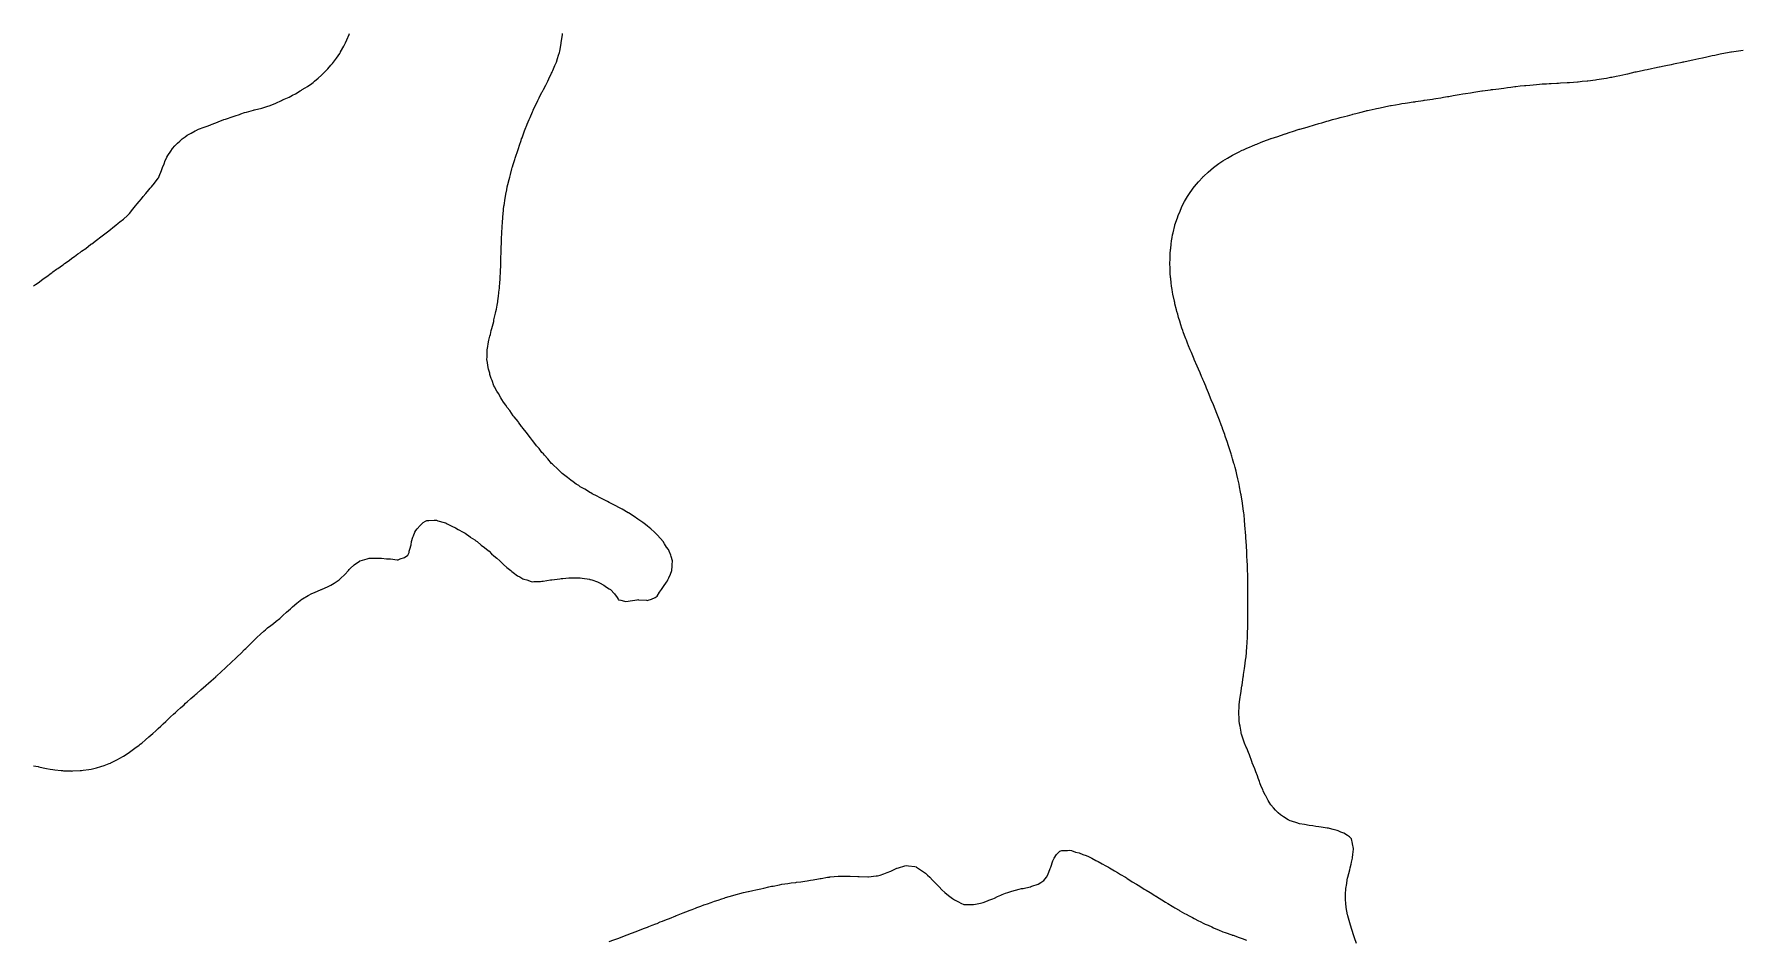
# Model space of a CAD drawing. Extents: x -717077 to -715000, y -984627 to -984000.
# Drawn here: x -715743.4 to -715565.3, y -984181 to -984086.6 of the extents above; entities that cross this region are included whole.
import ezdxf

# ---------------------------------------------------------------- set-up
doc = ezdxf.new("R2010")
doc.units = 0
doc.layers.add('buffer_B1_0_1_clip', color=7, linetype='Continuous')

msp = doc.modelspace()

# ---------------------------------------------------------------- linework, layer by layer
at = {"layer": 'buffer_B1_0_1_clip'}
for points in [[(-715743.5, -984162.86), (-715743.03, -984162.96), (-715742.97, -984162.98), (-715742.5, -984163.09), (-715742.14, -984163.15), (-715741.77, -984163.22), (-715741.5, -984163.27), (-715741.29, -984163.29), (-715740.63, -984163.37), (-715740.5, -984163.38), (-715740.38, -984163.39), (-715739.58, -984163.41), (-715739.5, -984163.42), (-715739.41, -984163.41), (-715738.63, -984163.37), (-715738.5, -984163.36), (-715738.33, -984163.33), (-715737.75, -984163.25), (-715737.5, -984163.21), (-715737.1, -984163.11), (-715736.93, -984163.07), (-715736.5, -984162.95), (-715736.16, -984162.83), (-715735.63, -984162.64), (-715735.5, -984162.59), (-715735.44, -984162.56), (-715735.31, -984162.5), (-715734.77, -984162.23), (-715734.5, -984162.09), (-715734.13, -984161.86), (-715733.55, -984161.5), (-715733.52, -984161.48), (-715733.5, -984161.46), (-715733.35, -984161.35), (-715732.94, -984161.05), (-715732.5, -984160.72), (-715732.38, -984160.62), (-715732.23, -984160.5), (-715731.83, -984160.16), (-715731.5, -984159.87), (-715731.08, -984159.5), (-715730.77, -984159.22), (-715730.5, -984158.98), (-715730.25, -984158.75), (-715729.98, -984158.5), (-715729.73, -984158.26), (-715729.22, -984157.78), (-715728.92, -984157.5), (-715728.7, -984157.3), (-715728.5, -984157.11), (-715728.18, -984156.82), (-715727.82, -984156.5), (-715727.65, -984156.34), (-715727.5, -984156.2), (-715727.12, -984155.87), (-715726.69, -984155.5), (-715726.59, -984155.41), (-715726.5, -984155.32), (-715726.05, -984154.95), (-715725.53, -984154.5), (-715725.51, -984154.49), (-715725.5, -984154.47), (-715725.27, -984154.27), (-715724.98, -984154.02), (-715724.5, -984153.58), (-715724.45, -984153.54), (-715724.41, -984153.5), (-715723.94, -984153.06), (-715723.5, -984152.65), (-715723.42, -984152.58), (-715722.9, -984152.09), (-715722.39, -984151.61), (-715722.27, -984151.5), (-715721.87, -984151.12), (-715721.5, -984150.76), (-715721.36, -984150.63), (-715721.22, -984150.5), (-715720.86, -984150.13), (-715720.5, -984149.77), (-715720.36, -984149.64), (-715720.21, -984149.5), (-715719.84, -984149.15), (-715719.5, -984148.84), (-715719.31, -984148.68), (-715719.1, -984148.5), (-715718.77, -984148.23), (-715718.5, -984148.02), (-715718.21, -984147.79), (-715717.84, -984147.5), (-715717.65, -984147.34), (-715717.5, -984147.2), (-715717.12, -984146.87), (-715716.71, -984146.5), (-715716.6, -984146.4), (-715716.5, -984146.3), (-715716.06, -984145.93), (-715715.52, -984145.5), (-715715.51, -984145.49), (-715715.5, -984145.48), (-715715.45, -984145.46), (-715714.88, -984145.12), (-715714.5, -984144.91), (-715714.21, -984144.79), (-715713.52, -984144.5), (-715713.5, -984144.49), (-715713.5, -984144.49), (-715713.47, -984144.48), (-715712.8, -984144.19), (-715712.5, -984144.04), (-715712.15, -984143.84), (-715711.66, -984143.5), (-715711.57, -984143.43), (-715711.5, -984143.36), (-715711.06, -984142.93), (-715710.67, -984142.5), (-715710.59, -984142.41), (-715710.5, -984142.3), (-715710.07, -984141.93), (-715709.54, -984141.55), (-715709.5, -984141.51), (-715709.49, -984141.51), (-715709.46, -984141.5), (-715708.71, -984141.29), (-715708.5, -984141.24), (-715708.23, -984141.24), (-715707.78, -984141.22), (-715707.5, -984141.21), (-715707.23, -984141.23), (-715706.71, -984141.29), (-715706.5, -984141.3), (-715706.3, -984141.3), (-715705.61, -984141.38), (-715705.5, -984141.38), (-715705.29, -984141.29), (-715704.82, -984141.17), (-715704.5, -984140.91), (-715704.36, -984140.64), (-715704.33, -984140.5), (-715704.29, -984140.29), (-715704.15, -984139.84), (-715704.1, -984139.5), (-715703.95, -984139.05), (-715703.9, -984138.91), (-715703.77, -984138.5), (-715703.65, -984138.34), (-715703.5, -984138.17), (-715703.19, -984137.81), (-715702.87, -984137.5), (-715702.63, -984137.37), (-715702.5, -984137.3), (-715702.31, -984137.31), (-715701.74, -984137.26), (-715701.5, -984137.27), (-715701.34, -984137.34), (-715700.69, -984137.5), (-715700.55, -984137.55), (-715700.5, -984137.56), (-715700.37, -984137.63), (-715699.9, -984137.9), (-715699.5, -984138.06), (-715699.23, -984138.24), (-715698.71, -984138.5), (-715698.59, -984138.59), (-715698.5, -984138.63), (-715698, -984139.01), (-715697.97, -984139.03), (-715697.5, -984139.32), (-715697.4, -984139.4), (-715697.25, -984139.5), (-715696.85, -984139.86), (-715696.5, -984140.12), (-715696.29, -984140.29), (-715696.02, -984140.5), (-715695.76, -984140.76), (-715695.5, -984140.98), (-715695.22, -984141.23), (-715694.89, -984141.5), (-715694.7, -984141.71), (-715694.5, -984141.88), (-715694.17, -984142.18), (-715693.76, -984142.5), (-715693.63, -984142.63), (-715693.5, -984142.73), (-715693.05, -984143.05), (-715692.82, -984143.18), (-715692.5, -984143.37), (-715692.4, -984143.41), (-715692.07, -984143.5), (-715691.64, -984143.64), (-715691.5, -984143.68), (-715691.33, -984143.67), (-715690.64, -984143.64), (-715690.5, -984143.63), (-715690.38, -984143.62), (-715689.61, -984143.5), (-715689.51, -984143.49), (-715689.5, -984143.48), (-715689.48, -984143.48), (-715688.63, -984143.37), (-715688.5, -984143.35), (-715688.33, -984143.34), (-715687.71, -984143.29), (-715687.5, -984143.27), (-715687.27, -984143.27), (-715686.71, -984143.29), (-715686.5, -984143.29), (-715686.3, -984143.31), (-715685.56, -984143.43), (-715685.5, -984143.44), (-715685.45, -984143.45), (-715685.29, -984143.5), (-715684.7, -984143.7), (-715684.5, -984143.8), (-715684.04, -984144.04), (-715683.76, -984144.23), (-715683.5, -984144.41), (-715683.44, -984144.44), (-715683.37, -984144.5), (-715682.94, -984144.94), (-715682.66, -984145.33), (-715682.54, -984145.5), (-715682.52, -984145.53), (-715682.5, -984145.59), (-715682.42, -984145.57), (-715681.74, -984145.75), (-715681.5, -984145.72), (-715681.32, -984145.67), (-715680.56, -984145.56), (-715680.5, -984145.55), (-715680.44, -984145.56), (-715679.6, -984145.6), (-715679.5, -984145.63), (-715679.41, -984145.59), (-715679.08, -984145.5), (-715678.69, -984145.31), (-715678.5, -984145.19), (-715678.23, -984144.77), (-715678.02, -984144.5), (-715677.81, -984144.18), (-715677.5, -984143.72), (-715677.41, -984143.58), (-715677.36, -984143.5), (-715677.27, -984143.28), (-715677.11, -984142.88), (-715676.97, -984142.5), (-715676.93, -984142.06), (-715676.92, -984141.93), (-715676.89, -984141.5), (-715677.03, -984141.04), (-715677.08, -984140.91), (-715677.22, -984140.5), (-715677.32, -984140.33), (-715677.5, -984140.06), (-715677.71, -984139.72), (-715677.85, -984139.5), (-715678.15, -984139.16), (-715678.5, -984138.8), (-715678.63, -984138.64), (-715678.77, -984138.5), (-715679.15, -984138.16), (-715679.5, -984137.89), (-715679.71, -984137.71), (-715679.98, -984137.5), (-715680.28, -984137.28), (-715680.5, -984137.14), (-715680.87, -984136.88), (-715681.49, -984136.51), (-715681.5, -984136.5), (-715681.5, -984136.5), (-715681.5, -984136.5), (-715682.13, -984136.13), (-715682.5, -984135.94), (-715682.78, -984135.78), (-715683.34, -984135.5), (-715683.44, -984135.45), (-715683.5, -984135.42), (-715683.67, -984135.33), (-715684.09, -984135.1), (-715684.5, -984134.9), (-715684.75, -984134.75), (-715685.25, -984134.5), (-715685.41, -984134.41), (-715685.5, -984134.36), (-715685.84, -984134.15), (-715686.03, -984134.03), (-715686.5, -984133.77), (-715686.66, -984133.66), (-715686.92, -984133.5), (-715687.25, -984133.25), (-715687.5, -984133.09), (-715687.82, -984132.82), (-715688.26, -984132.5), (-715688.38, -984132.39), (-715688.5, -984132.3), (-715688.89, -984131.9), (-715689.34, -984131.5), (-715689.41, -984131.42), (-715689.5, -984131.34), (-715689.88, -984130.88), (-715690.25, -984130.5), (-715690.35, -984130.36), (-715690.5, -984130.2), (-715690.8, -984129.8), (-715691.06, -984129.5), (-715691.24, -984129.25), (-715691.5, -984128.95), (-715691.68, -984128.69), (-715691.85, -984128.5), (-715692.11, -984128.12), (-715692.5, -984127.67), (-715692.57, -984127.57), (-715692.63, -984127.5), (-715692.94, -984127.05), (-715692.98, -984126.99), (-715693.4, -984126.5), (-715693.44, -984126.44), (-715693.5, -984126.37), (-715693.84, -984125.84), (-715694.13, -984125.5), (-715694.26, -984125.27), (-715694.5, -984124.96), (-715694.67, -984124.67), (-715694.8, -984124.5), (-715695.04, -984124.04), (-715695.19, -984123.8), (-715695.38, -984123.5), (-715695.41, -984123.41), (-715695.5, -984123.24), (-715695.7, -984122.7), (-715695.8, -984122.5), (-715695.92, -984122.08), (-715695.94, -984121.95), (-715696.09, -984121.5), (-715696.13, -984121.13), (-715696.19, -984120.81), (-715696.23, -984120.5), (-715696.22, -984120.22), (-715696.22, -984119.78), (-715696.2, -984119.5), (-715696.14, -984119.15), (-715696.1, -984118.89), (-715696.04, -984118.5), (-715695.93, -984118.07), (-715695.88, -984117.89), (-715695.79, -984117.5), (-715695.72, -984117.27), (-715695.53, -984116.53), (-715695.52, -984116.5), (-715695.52, -984116.48), (-715695.5, -984116.39), (-715695.33, -984115.67), (-715695.3, -984115.5), (-715695.25, -984115.26), (-715695.17, -984114.83), (-715695.11, -984114.5), (-715695.05, -984114.06), (-715695.04, -984113.96), (-715694.98, -984113.5), (-715694.93, -984113.06), (-715694.92, -984112.93), (-715694.88, -984112.5), (-715694.86, -984112.14), (-715694.85, -984111.85), (-715694.82, -984111.5), (-715694.81, -984111.19), (-715694.8, -984110.8), (-715694.78, -984110.5), (-715694.77, -984110.23), (-715694.77, -984109.77), (-715694.76, -984109.5), (-715694.75, -984109.25), (-715694.74, -984108.74), (-715694.73, -984108.5), (-715694.72, -984108.28), (-715694.71, -984107.71), (-715694.7, -984107.5), (-715694.68, -984107.31), (-715694.65, -984106.66), (-715694.64, -984106.5), (-715694.63, -984106.37), (-715694.58, -984105.58), (-715694.57, -984105.5), (-715694.56, -984105.43), (-715694.5, -984104.83), (-715694.46, -984104.53), (-715694.46, -984104.5), (-715694.45, -984104.46), (-715694.33, -984103.67), (-715694.31, -984103.5), (-715694.26, -984103.26), (-715694.17, -984102.83), (-715694.11, -984102.5), (-715693.98, -984102.01), (-715693.98, -984101.98), (-715693.86, -984101.5), (-715693.78, -984101.21), (-715693.63, -984100.64), (-715693.59, -984100.5), (-715693.57, -984100.43), (-715693.5, -984100.18), (-715693.33, -984099.66), (-715693.29, -984099.5), (-715693.18, -984099.19), (-715693.09, -984098.91), (-715692.96, -984098.5), (-715692.83, -984098.16), (-715692.68, -984097.69), (-715692.62, -984097.5), (-715692.58, -984097.41), (-715692.5, -984097.17), (-715692.31, -984096.68), (-715692.25, -984096.5), (-715692.08, -984096.08), (-715692.03, -984095.97), (-715691.85, -984095.5), (-715691.74, -984095.26), (-715691.5, -984094.69), (-715691.43, -984094.56), (-715691.41, -984094.5), (-715691.33, -984094.33), (-715691.11, -984093.89), (-715690.92, -984093.5), (-715690.78, -984093.21), (-715690.5, -984092.63), (-715690.45, -984092.55), (-715690.42, -984092.5), (-715690.35, -984092.35), (-715690.1, -984091.89), (-715689.9, -984091.5), (-715689.77, -984091.23), (-715689.5, -984090.65), (-715689.44, -984090.55), (-715689.42, -984090.5), (-715689.36, -984090.36), (-715689.14, -984089.86), (-715688.99, -984089.5), (-715688.87, -984089.13), (-715688.76, -984088.76), (-715688.68, -984088.5), (-715688.64, -984088.35), (-715688.5, -984087.57), (-715688.48, -984087.51), (-715688.48, -984087.5), (-715688.48, -984087.48), (-715688.36, -984086.63), (-715688.35, -984086.5)], [(-715743.5, -984112.84), (-715743.3, -984112.7), (-715743.04, -984112.5), (-715742.72, -984112.28), (-715742.5, -984112.11), (-715742.13, -984111.86), (-715741.66, -984111.5), (-715741.56, -984111.43), (-715741.5, -984111.38), (-715741.1, -984111.1), (-715740.98, -984111.02), (-715740.5, -984110.66), (-715740.4, -984110.59), (-715740.28, -984110.5), (-715739.81, -984110.18), (-715739.5, -984109.95), (-715739.23, -984109.76), (-715738.88, -984109.5), (-715738.65, -984109.35), (-715738.5, -984109.23), (-715738.07, -984108.93), (-715737.52, -984108.5), (-715737.5, -984108.49), (-715737.5, -984108.49), (-715737.44, -984108.45), (-715736.93, -984108.07), (-715736.5, -984107.72), (-715736.37, -984107.63), (-715736.22, -984107.5), (-715735.8, -984107.19), (-715735.5, -984106.94), (-715735.25, -984106.75), (-715734.94, -984106.5), (-715734.69, -984106.31), (-715734.5, -984106.15), (-715734.13, -984105.86), (-715733.71, -984105.5), (-715733.6, -984105.4), (-715733.5, -984105.28), (-715733.14, -984104.85), (-715732.88, -984104.5), (-715732.7, -984104.29), (-715732.5, -984104.02), (-715732.26, -984103.74), (-715732.09, -984103.5), (-715731.81, -984103.19), (-715731.5, -984102.81), (-715731.35, -984102.65), (-715731.22, -984102.5), (-715730.89, -984102.11), (-715730.5, -984101.6), (-715730.46, -984101.54), (-715730.44, -984101.5), (-715730.41, -984101.41), (-715730.18, -984100.81), (-715730.07, -984100.5), (-715729.9, -984100.1), (-715729.77, -984099.77), (-715729.66, -984099.5), (-715729.6, -984099.4), (-715729.5, -984099.23), (-715729.2, -984098.79), (-715729.01, -984098.5), (-715728.76, -984098.23), (-715728.5, -984097.94), (-715728.26, -984097.73), (-715728.01, -984097.5), (-715727.71, -984097.28), (-715727.5, -984097.13), (-715727.09, -984096.91), (-715726.67, -984096.68), (-715726.5, -984096.58), (-715726.44, -984096.56), (-715726.3, -984096.5), (-715725.71, -984096.29), (-715725.5, -984096.2), (-715725.03, -984096.04), (-715724.98, -984096.02), (-715724.5, -984095.84), (-715724.25, -984095.74), (-715723.67, -984095.5), (-715723.54, -984095.46), (-715723.5, -984095.44), (-715723.4, -984095.41), (-715722.79, -984095.2), (-715722.5, -984095.1), (-715722.05, -984094.95), (-715721.88, -984094.89), (-715721.5, -984094.76), (-715721.29, -984094.71), (-715720.57, -984094.5), (-715720.51, -984094.48), (-715720.5, -984094.48), (-715720.47, -984094.47), (-715719.71, -984094.29), (-715719.5, -984094.23), (-715719.09, -984094.09), (-715718.95, -984094.05), (-715718.5, -984093.88), (-715718.23, -984093.77), (-715717.66, -984093.5), (-715717.54, -984093.45), (-715717.5, -984093.43), (-715717.36, -984093.36), (-715716.86, -984093.14), (-715716.5, -984092.95), (-715716.2, -984092.8), (-715715.71, -984092.5), (-715715.57, -984092.42), (-715715.5, -984092.37), (-715715.18, -984092.18), (-715714.95, -984092.05), (-715714.5, -984091.72), (-715714.37, -984091.63), (-715714.22, -984091.5), (-715713.82, -984091.18), (-715713.5, -984090.87), (-715713.3, -984090.69), (-715713.12, -984090.5), (-715712.81, -984090.19), (-715712.5, -984089.81), (-715712.35, -984089.65), (-715712.23, -984089.5), (-715711.91, -984089.08), (-715711.59, -984088.6), (-715711.53, -984088.5), (-715711.52, -984088.48), (-715711.5, -984088.44), (-715711.15, -984087.85), (-715710.98, -984087.5), (-715710.83, -984087.17), (-715710.61, -984086.62), (-715710.56, -984086.5)], [(-715605.59, -984181.41), (-715605.79, -984180.8), (-715605.87, -984180.5), (-715606.03, -984180.03), (-715606.05, -984179.95), (-715606.19, -984179.5), (-715606.26, -984179.26), (-715606.47, -984178.52), (-715606.48, -984178.5), (-715606.48, -984178.49), (-715606.5, -984178.42), (-715606.64, -984177.65), (-715606.66, -984177.5), (-715606.67, -984177.32), (-715606.71, -984176.72), (-715606.72, -984176.5), (-715606.71, -984176.28), (-715606.67, -984175.67), (-715606.66, -984175.5), (-715606.63, -984175.36), (-715606.5, -984174.55), (-715606.49, -984174.51), (-715606.49, -984174.5), (-715606.48, -984174.49), (-715606.28, -984173.71), (-715606.22, -984173.5), (-715606.14, -984173.14), (-715606.09, -984172.91), (-715605.98, -984172.5), (-715605.94, -984172.05), (-715605.93, -984171.93), (-715605.88, -984171.5), (-715605.98, -984171.02), (-715605.98, -984170.99), (-715606.1, -984170.5), (-715606.29, -984170.29), (-715606.5, -984170.14), (-715606.91, -984169.91), (-715607.21, -984169.78), (-715607.5, -984169.65), (-715607.6, -984169.61), (-715608.01, -984169.5), (-715608.4, -984169.4), (-715608.5, -984169.39), (-715608.63, -984169.37), (-715609.26, -984169.26), (-715609.5, -984169.23), (-715609.8, -984169.19), (-715610.14, -984169.14), (-715610.5, -984169.09), (-715610.99, -984169), (-715611, -984169), (-715611.5, -984168.91), (-715611.81, -984168.81), (-715612.35, -984168.64), (-715612.5, -984168.6), (-715612.56, -984168.57), (-715612.69, -984168.5), (-715613.19, -984168.19), (-715613.5, -984168), (-715613.75, -984167.76), (-715614.03, -984167.5), (-715614.24, -984167.24), (-715614.5, -984166.94), (-715614.67, -984166.67), (-715614.78, -984166.5), (-715615.02, -984166.02), (-715615.08, -984165.92), (-715615.3, -984165.5), (-715615.35, -984165.35), (-715615.5, -984165.02), (-715615.64, -984164.64), (-715615.7, -984164.5), (-715615.82, -984164.17), (-715615.9, -984163.91), (-715616.07, -984163.5), (-715616.17, -984163.18), (-715616.44, -984162.55), (-715616.46, -984162.5), (-715616.47, -984162.47), (-715616.5, -984162.41), (-715616.73, -984161.74), (-715616.85, -984161.5), (-715617.02, -984161.03), (-715617.08, -984160.92), (-715617.26, -984160.5), (-715617.31, -984160.31), (-715617.5, -984159.79), (-715617.56, -984159.57), (-715617.59, -984159.5), (-715617.61, -984159.38), (-715617.72, -984158.73), (-715617.78, -984158.5), (-715617.8, -984158.19), (-715617.82, -984157.83), (-715617.85, -984157.5), (-715617.84, -984157.16), (-715617.82, -984156.83), (-715617.81, -984156.5), (-715617.78, -984156.22), (-715617.7, -984155.71), (-715617.68, -984155.5), (-715617.65, -984155.34), (-715617.52, -984154.52), (-715617.51, -984154.5), (-715617.51, -984154.48), (-715617.38, -984153.61), (-715617.36, -984153.5), (-715617.34, -984153.35), (-715617.25, -984152.74), (-715617.22, -984152.5), (-715617.18, -984152.18), (-715617.13, -984151.86), (-715617.09, -984151.5), (-715617.05, -984151.05), (-715617.04, -984150.96), (-715617, -984150.5), (-715616.97, -984150.02), (-715616.97, -984149.97), (-715616.95, -984149.5), (-715616.93, -984149.06), (-715616.93, -984148.93), (-715616.91, -984148.5), (-715616.91, -984148.09), (-715616.9, -984147.91), (-715616.9, -984147.5), (-715616.89, -984147.1), (-715616.89, -984146.89), (-715616.89, -984146.5), (-715616.89, -984146.11), (-715616.89, -984145.9), (-715616.89, -984145.5), (-715616.9, -984145.1), (-715616.89, -984144.9), (-715616.9, -984144.5), (-715616.9, -984144.09), (-715616.9, -984143.91), (-715616.91, -984143.5), (-715616.92, -984143.08), (-715616.92, -984142.93), (-715616.93, -984142.5), (-715616.95, -984142.05), (-715616.95, -984141.96), (-715616.97, -984141.5), (-715617, -984141), (-715617, -984141), (-715617.02, -984140.5), (-715617.05, -984140.05), (-715617.05, -984139.94), (-715617.08, -984139.5), (-715617.1, -984139.11), (-715617.12, -984138.88), (-715617.14, -984138.5), (-715617.17, -984138.17), (-715617.2, -984137.8), (-715617.25, -984137.25), (-715617.3, -984136.7), (-715617.32, -984136.5), (-715617.34, -984136.34), (-715617.45, -984135.54), (-715617.46, -984135.5), (-715617.46, -984135.47), (-715617.5, -984135.28), (-715617.61, -984134.61), (-715617.63, -984134.5), (-715617.66, -984134.34), (-715617.76, -984133.77), (-715617.81, -984133.5), (-715617.91, -984133.09), (-715617.94, -984132.94), (-715618.04, -984132.5), (-715618.13, -984132.14), (-715618.24, -984131.76), (-715618.3, -984131.5), (-715618.35, -984131.35), (-715618.5, -984130.86), (-715618.58, -984130.58), (-715618.6, -984130.5), (-715618.65, -984130.35), (-715618.81, -984129.81), (-715618.91, -984129.5), (-715619.06, -984129.06), (-715619.12, -984128.88), (-715619.25, -984128.5), (-715619.31, -984128.32), (-715619.5, -984127.82), (-715619.58, -984127.58), (-715619.61, -984127.5), (-715619.67, -984127.32), (-715619.85, -984126.85), (-715619.98, -984126.5), (-715620.13, -984126.13), (-715620.3, -984125.69), (-715620.38, -984125.5), (-715620.41, -984125.42), (-715620.5, -984125.23), (-715620.71, -984124.71), (-715621, -984124), (-715621, -984124), (-715621.2, -984123.5), (-715621.29, -984123.29), (-715621.5, -984122.81), (-715621.59, -984122.59), (-715621.62, -984122.5), (-715621.72, -984122.28), (-715621.88, -984121.89), (-715622.05, -984121.5), (-715622.19, -984121.19), (-715622.49, -984120.51), (-715622.49, -984120.5), (-715622.49, -984120.5), (-715622.5, -984120.49), (-715622.79, -984119.79), (-715622.91, -984119.5), (-715623.08, -984119.08), (-715623.18, -984118.81), (-715623.31, -984118.5), (-715623.36, -984118.36), (-715623.5, -984118.01), (-715623.63, -984117.64), (-715623.68, -984117.5), (-715623.77, -984117.23), (-715623.88, -984116.88), (-715624, -984116.5), (-715624.12, -984116.12), (-715624.21, -984115.78), (-715624.3, -984115.5), (-715624.34, -984115.34), (-715624.5, -984114.7), (-715624.53, -984114.54), (-715624.54, -984114.5), (-715624.55, -984114.44), (-715624.71, -984113.71), (-715624.75, -984113.5), (-715624.79, -984113.2), (-715624.85, -984112.85), (-715624.9, -984112.5), (-715624.94, -984112.05), (-715624.95, -984111.96), (-715625, -984111.5), (-715625.01, -984111.02), (-715625.01, -984110.98), (-715625.03, -984110.5), (-715625.01, -984110.01), (-715625.01, -984109.99), (-715624.99, -984109.5), (-715624.95, -984109.05), (-715624.94, -984108.95), (-715624.9, -984108.5), (-715624.85, -984108.15), (-715624.8, -984107.8), (-715624.75, -984107.5), (-715624.7, -984107.3), (-715624.52, -984106.52), (-715624.51, -984106.5), (-715624.51, -984106.49), (-715624.5, -984106.45), (-715624.25, -984105.74), (-715624.18, -984105.5), (-715623.97, -984105.03), (-715623.93, -984104.94), (-715623.74, -984104.5), (-715623.5, -984104.05), (-715623.3, -984103.7), (-715623.19, -984103.5), (-715622.91, -984103.09), (-715622.5, -984102.5), (-715622.49, -984102.5), (-715622.49, -984102.5), (-715622.48, -984102.48), (-715622.03, -984101.97), (-715621.61, -984101.5), (-715621.55, -984101.44), (-715621.5, -984101.39), (-715621.03, -984100.97), (-715620.5, -984100.5), (-715620.5, -984100.5), (-715620.49, -984100.5), (-715619.91, -984100.08), (-715619.5, -984099.79), (-715619.03, -984099.5), (-715618.69, -984099.3), (-715618.5, -984099.19), (-715618.03, -984098.96), (-715617.88, -984098.88), (-715617.5, -984098.69), (-715617.36, -984098.63), (-715617.08, -984098.5), (-715616.67, -984098.33), (-715616.5, -984098.25), (-715616.09, -984098.09), (-715615.95, -984098.04), (-715615.5, -984097.86), (-715615.23, -984097.76), (-715614.56, -984097.5), (-715614.51, -984097.48), (-715614.5, -984097.48), (-715614.46, -984097.47), (-715613.76, -984097.24), (-715613.5, -984097.14), (-715613.01, -984096.99), (-715612.97, -984096.97), (-715612.5, -984096.81), (-715612.26, -984096.74), (-715611.54, -984096.5), (-715611.51, -984096.49), (-715611.5, -984096.49), (-715611.47, -984096.48), (-715610.73, -984096.27), (-715610.5, -984096.2), (-715610.07, -984096.08), (-715609.95, -984096.04), (-715609.5, -984095.91), (-715609.18, -984095.82), (-715608.66, -984095.67), (-715608.5, -984095.62), (-715608.4, -984095.59), (-715608.09, -984095.5), (-715607.62, -984095.38), (-715607.5, -984095.34), (-715607.28, -984095.29), (-715606.82, -984095.17), (-715606.5, -984095.09), (-715606.03, -984094.97), (-715605.94, -984094.94), (-715605.5, -984094.82), (-715605.24, -984094.76), (-715604.58, -984094.59), (-715604.5, -984094.56), (-715604.44, -984094.55), (-715604.24, -984094.5), (-715603.63, -984094.36), (-715603.5, -984094.33), (-715603.29, -984094.29), (-715602.8, -984094.19), (-715602.5, -984094.13), (-715602.04, -984094.04), (-715601.96, -984094.03), (-715601.5, -984093.94), (-715601.11, -984093.88), (-715600.83, -984093.83), (-715600.5, -984093.78), (-715600.25, -984093.74), (-715599.65, -984093.65), (-715599.5, -984093.63), (-715599.38, -984093.61), (-715598.63, -984093.5), (-715598.51, -984093.48), (-715598.5, -984093.48), (-715598.47, -984093.48), (-715597.64, -984093.35), (-715597.5, -984093.33), (-715597.29, -984093.29), (-715596.78, -984093.21), (-715596.5, -984093.16), (-715596.09, -984093.09), (-715595.93, -984093.07), (-715595.5, -984092.99), (-715595.07, -984092.92), (-715594.88, -984092.89), (-715594.5, -984092.82), (-715594.22, -984092.78), (-715593.69, -984092.69), (-715593.5, -984092.66), (-715593.35, -984092.64), (-715592.51, -984092.51), (-715592.5, -984092.51), (-715592.49, -984092.51), (-715592.43, -984092.5), (-715591.6, -984092.39), (-715591.5, -984092.37), (-715591.35, -984092.35), (-715590.72, -984092.27), (-715590.5, -984092.24), (-715590.2, -984092.2), (-715589.84, -984092.15), (-715589.5, -984092.11), (-715589.05, -984092.06), (-715588.95, -984092.04), (-715588.5, -984091.99), (-715588.05, -984091.94), (-715587.92, -984091.93), (-715587.5, -984091.89), (-715587.14, -984091.86), (-715586.82, -984091.83), (-715586.5, -984091.8), (-715586.21, -984091.78), (-715585.75, -984091.75), (-715585.5, -984091.73), (-715585.27, -984091.72), (-715584.68, -984091.69), (-715584.5, -984091.68), (-715584.32, -984091.67), (-715583.62, -984091.62), (-715583.5, -984091.62), (-715583.38, -984091.61), (-715582.54, -984091.55), (-715582.5, -984091.54), (-715582.45, -984091.54), (-715582.05, -984091.5), (-715581.54, -984091.45), (-715581.5, -984091.45), (-715581.44, -984091.44), (-715580.65, -984091.35), (-715580.5, -984091.33), (-715580.29, -984091.29), (-715579.78, -984091.21), (-715579.5, -984091.16), (-715579.08, -984091.08), (-715578.94, -984091.06), (-715578.5, -984090.97), (-715578.11, -984090.89), (-715577.82, -984090.82), (-715577.5, -984090.75), (-715577.29, -984090.71), (-715576.52, -984090.53), (-715576.5, -984090.52), (-715576.48, -984090.52), (-715576.4, -984090.5), (-715575.65, -984090.34), (-715575.5, -984090.31), (-715575.26, -984090.26), (-715574.82, -984090.17), (-715574.5, -984090.11), (-715574, -984090.01), (-715573.99, -984090), (-715573.5, -984089.9), (-715573.16, -984089.83), (-715572.74, -984089.74), (-715572.49, -984089.69), (-715572.34, -984089.66), (-715571.62, -984089.5), (-715571.52, -984089.48), (-715571.49, -984089.47), (-715571.46, -984089.47), (-715570.69, -984089.3), (-715570.49, -984089.26), (-715570.18, -984089.19), (-715569.87, -984089.12), (-715569.49, -984089.04), (-715569.05, -984088.94), (-715568.9, -984088.91), (-715568.49, -984088.82), (-715568.23, -984088.76), (-715567.64, -984088.64), (-715567.49, -984088.61), (-715566.88, -984088.5), (-715566.55, -984088.44), (-715566.49, -984088.43), (-715565.49, -984088.29), (-715565.26, -984088.27)], [(-715683.5, -984181.18), (-715683.01, -984181.01), (-715682.99, -984181.01), (-715682.5, -984180.83), (-715682.25, -984180.75), (-715681.6, -984180.5), (-715681.52, -984180.47), (-715681.5, -984180.46), (-715681.43, -984180.44), (-715680.79, -984180.2), (-715680.5, -984180.09), (-715680.07, -984179.92), (-715679.82, -984179.82), (-715679.5, -984179.69), (-715679.36, -984179.64), (-715679.02, -984179.5), (-715678.64, -984179.35), (-715678.5, -984179.3), (-715678.16, -984179.16), (-715677.93, -984179.07), (-715677.5, -984178.89), (-715677.21, -984178.78), (-715676.54, -984178.5), (-715676.51, -984178.49), (-715676.5, -984178.48), (-715676.47, -984178.48), (-715675.78, -984178.22), (-715675.5, -984178.11), (-715675.06, -984177.94), (-715674.85, -984177.86), (-715674.5, -984177.72), (-715674.34, -984177.66), (-715673.94, -984177.5), (-715673.61, -984177.38), (-715673.5, -984177.34), (-715673.25, -984177.26), (-715672.87, -984177.13), (-715672.5, -984177), (-715672.12, -984176.87), (-715671.74, -984176.74), (-715671.5, -984176.66), (-715671.37, -984176.62), (-715670.98, -984176.5), (-715670.6, -984176.39), (-715670.5, -984176.36), (-715669.5, -984176.1), (-715669, -984175.99), (-715668.98, -984175.99), (-715668.5, -984175.88), (-715668.19, -984175.81), (-715667.69, -984175.7), (-715667.37, -984175.62), (-715666.84, -984175.5), (-715666.56, -984175.44), (-715666.5, -984175.42), (-715666.4, -984175.41), (-715665.72, -984175.27), (-715665.5, -984175.23), (-715665.18, -984175.19), (-715664.86, -984175.14), (-715664.5, -984175.09), (-715664.02, -984175.03), (-715663.97, -984175.02), (-715663.5, -984174.96), (-715663.09, -984174.9), (-715662.86, -984174.86), (-715662.5, -984174.81), (-715662.23, -984174.76), (-715661.65, -984174.65), (-715661.5, -984174.63), (-715661.39, -984174.61), (-715660.74, -984174.5), (-715660.53, -984174.47), (-715660.5, -984174.46), (-715660.45, -984174.46), (-715659.62, -984174.38), (-715659.5, -984174.37), (-715659.36, -984174.37), (-715658.63, -984174.37), (-715658.5, -984174.37), (-715658.37, -984174.37), (-715657.57, -984174.43), (-715657.5, -984174.43), (-715657.43, -984174.43), (-715656.54, -984174.46), (-715656.5, -984174.46), (-715656.45, -984174.45), (-715655.64, -984174.36), (-715655.5, -984174.34), (-715655.25, -984174.26), (-715654.86, -984174.14), (-715654.5, -984174.01), (-715654.14, -984173.86), (-715653.58, -984173.58), (-715653.5, -984173.54), (-715653.46, -984173.54), (-715653.34, -984173.5), (-715652.68, -984173.32), (-715652.5, -984173.26), (-715652.28, -984173.29), (-715651.61, -984173.39), (-715651.5, -984173.4), (-715651.44, -984173.44), (-715651.34, -984173.5), (-715650.84, -984173.85), (-715650.5, -984174.08), (-715650.29, -984174.29), (-715650.07, -984174.5), (-715649.79, -984174.8), (-715649.5, -984175.08), (-715649.29, -984175.3), (-715649.09, -984175.5), (-715648.8, -984175.8), (-715648.5, -984176.08), (-715648.27, -984176.27), (-715647.97, -984176.5), (-715647.7, -984176.71), (-715647.5, -984176.85), (-715647.06, -984177.07), (-715646.82, -984177.18), (-715646.5, -984177.33), (-715646.33, -984177.34), (-715645.64, -984177.35), (-715645.5, -984177.35), (-715645.31, -984177.31), (-715644.79, -984177.21), (-715644.5, -984177.14), (-715644.03, -984176.96), (-715643.9, -984176.9), (-715643.5, -984176.73), (-715643.33, -984176.66), (-715642.99, -984176.5), (-715642.64, -984176.35), (-715642.5, -984176.28), (-715642.16, -984176.17), (-715641.91, -984176.08), (-715641.5, -984175.93), (-715641.14, -984175.85), (-715640.74, -984175.74), (-715640.5, -984175.68), (-715640.34, -984175.66), (-715639.61, -984175.5), (-715639.52, -984175.48), (-715639.5, -984175.47), (-715639.44, -984175.44), (-715638.78, -984175.22), (-715638.5, -984175.05), (-715638.18, -984174.82), (-715637.89, -984174.5), (-715637.75, -984174.25), (-715637.5, -984173.58), (-715637.47, -984173.52), (-715637.47, -984173.5), (-715637.45, -984173.45), (-715637.22, -984172.77), (-715637.11, -984172.5), (-715636.86, -984172.13), (-715636.5, -984171.76), (-715636.29, -984171.7), (-715635.69, -984171.69), (-715635.5, -984171.66), (-715635.29, -984171.71), (-715634.86, -984171.87), (-715634.5, -984171.94), (-715634.12, -984172.12), (-715633.76, -984172.24), (-715633.5, -984172.34), (-715633.39, -984172.4), (-715633.18, -984172.5), (-715632.75, -984172.75), (-715632.5, -984172.86), (-715632.1, -984173.1), (-715631.7, -984173.3), (-715631.5, -984173.4), (-715631.44, -984173.44), (-715631.33, -984173.5), (-715630.82, -984173.83), (-715630.5, -984174.01), (-715630.19, -984174.2), (-715629.67, -984174.5), (-715629.56, -984174.57), (-715629.5, -984174.61), (-715629.2, -984174.8), (-715628.95, -984174.96), (-715628.5, -984175.23), (-715628.33, -984175.33), (-715628.05, -984175.5), (-715627.72, -984175.72), (-715627.5, -984175.85), (-715627.1, -984176.1), (-715626.59, -984176.41), (-715626.5, -984176.46), (-715626.47, -984176.48), (-715626.43, -984176.5), (-715625.86, -984176.86), (-715625.5, -984177.09), (-715625.23, -984177.24), (-715624.78, -984177.5), (-715624.61, -984177.61), (-715624.5, -984177.68), (-715624.06, -984177.93), (-715623.98, -984177.98), (-715623.5, -984178.26), (-715623.34, -984178.34), (-715623.03, -984178.5), (-715622.69, -984178.69), (-715622.5, -984178.8), (-715622.03, -984179.04), (-715621.89, -984179.11), (-715621.5, -984179.3), (-715621.36, -984179.37), (-715621.05, -984179.5), (-715620.67, -984179.68), (-715620.5, -984179.76), (-715620.05, -984179.95), (-715619.97, -984179.98), (-715619.5, -984180.17), (-715619.26, -984180.26), (-715618.58, -984180.5), (-715618.52, -984180.52), (-715618.5, -984180.53), (-715618.45, -984180.55), (-715617.79, -984180.79), (-715617.5, -984180.89), (-715617.04, -984181.05)]]:
    msp.add_lwpolyline(points, dxfattribs=at)

doc.saveas('drawing.dxf')
